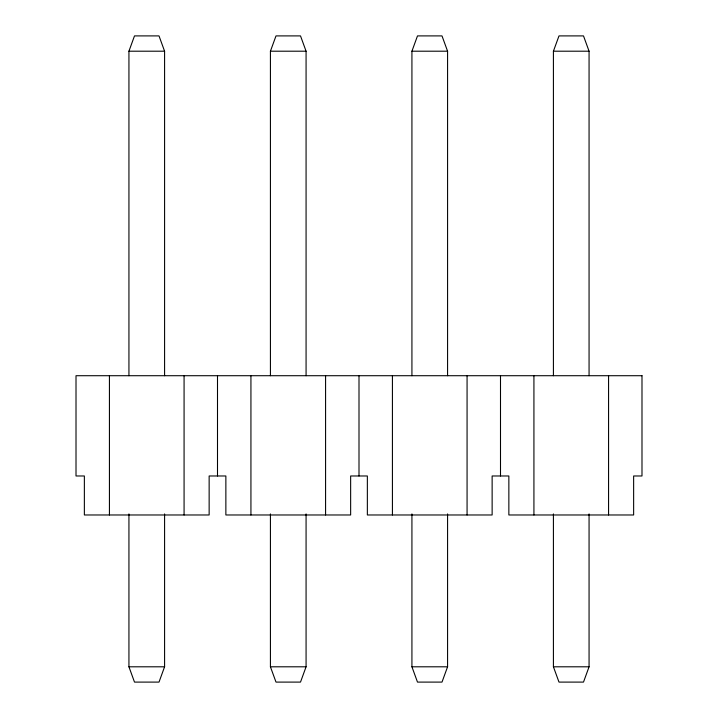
<?xml version="1.0" encoding="UTF-8"?>
<svg xmlns="http://www.w3.org/2000/svg" width="718" height="718" viewBox="0 0 718 718"><rect width="100%" height="100%" fill="white"/><g stroke="black" fill="none" stroke-linecap="round" stroke-linejoin="round"><path stroke-width="1.08" d="M128.935 375.711L128.935 51.202L134.499 35.9L159.01 35.9L164.584 51.202L164.584 375.711M270.426 375.711L270.426 51.202L275.999 35.9L300.51 35.9L306.074 51.202L306.074 375.711M164.584 513.926L164.584 666.798L159.01 682.1L134.499 682.1L128.935 666.798L128.935 513.926M411.926 375.711L411.926 51.202L417.49 35.9L442.001 35.9L447.574 51.202L447.574 375.711M306.074 513.926L306.074 666.798L300.51 682.1L275.999 682.1L270.426 666.798L270.426 513.926M553.416 375.711L553.416 51.202L558.99 35.9L583.501 35.9L589.065 51.202L589.065 375.711M447.574 513.926L447.574 666.798L442.001 682.1L417.49 682.1L411.926 666.798L411.926 513.926M589.065 513.926L589.065 666.798L583.501 682.1L558.99 682.1L553.416 666.798L553.416 513.926M128.935 51.202L164.584 51.202M270.426 51.202L306.074 51.202M411.926 51.202L447.574 51.202M553.416 51.202L589.065 51.202M128.935 666.798L164.584 666.798M270.426 666.798L306.074 666.798M411.926 666.798L447.574 666.798M553.416 666.798L589.065 666.798M608.568 375.711L608.568 514.977M533.923 375.711L533.923 514.977M500.5 375.711L500.5 475.98M467.068 375.711L467.068 514.977M392.423 375.711L392.423 514.977M359 375.711L359 475.98M325.577 375.711L325.577 514.977M250.932 375.711L250.932 514.977M217.5 375.711L217.5 475.98M184.077 375.711L184.077 514.977M109.432 375.711L109.432 514.977M641.991 375.711L76.009 375.711L76.009 475.98L84.365 475.98L84.365 514.977L209.144 514.977L209.144 475.98L225.865 475.98L225.865 514.977L350.644 514.977L350.644 475.98L367.356 475.98L367.356 514.977L492.135 514.977L492.135 475.98L508.856 475.98L508.856 514.977L633.635 514.977L633.635 475.98L641.991 475.98L641.991 375.711"/></g></svg>
